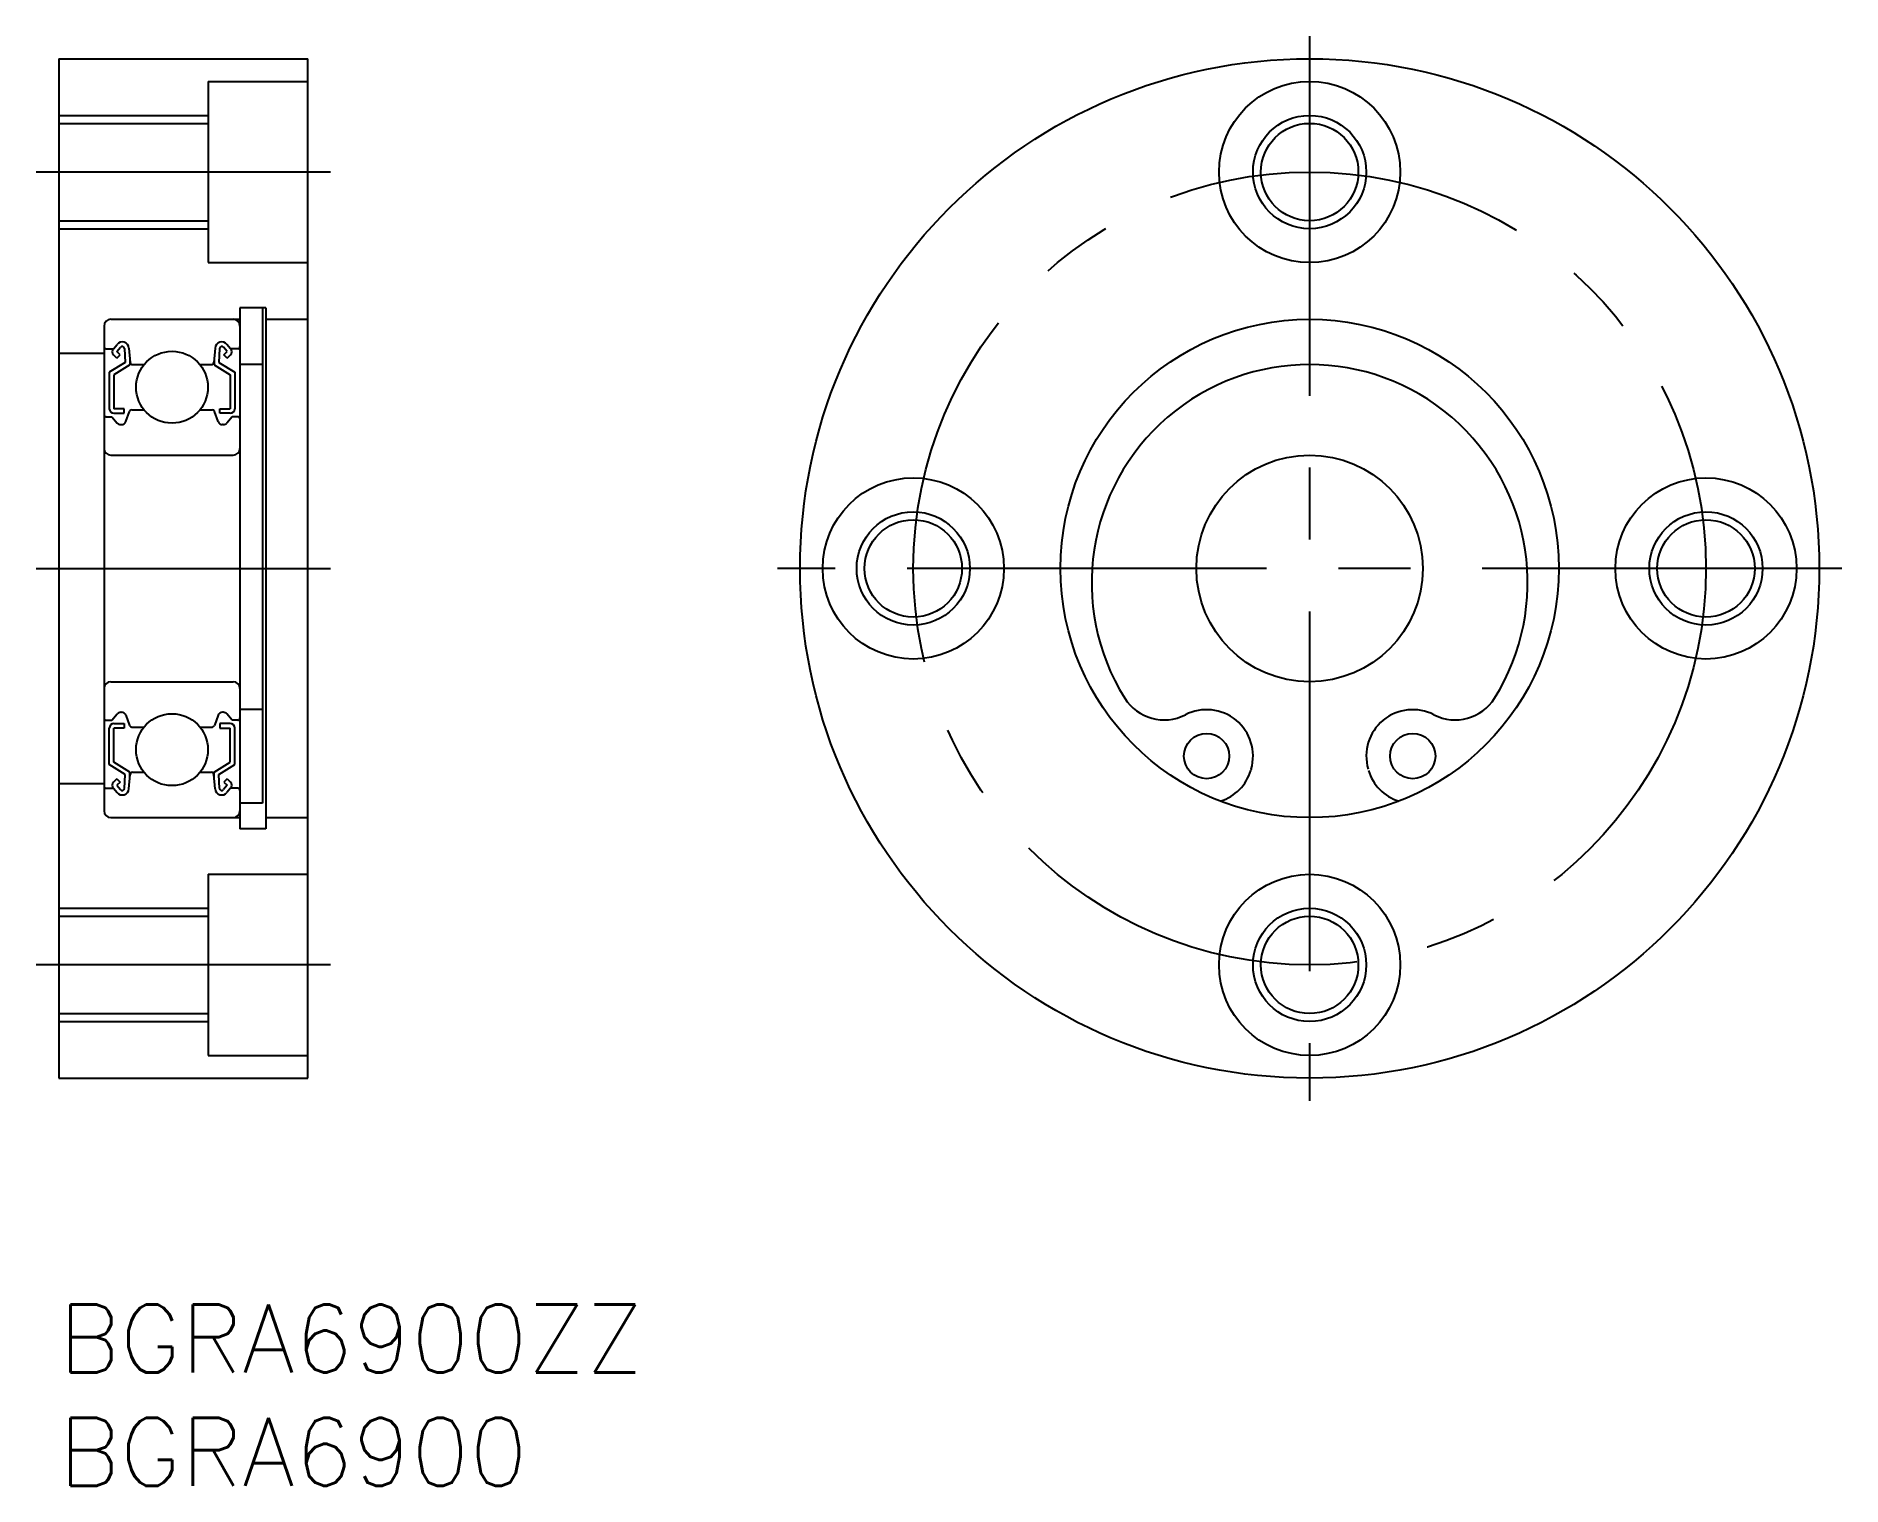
# Model space of a CAD drawing. Extents: x -1 to 78.7, y -8 to 56.
import ezdxf

# ---------------------------------------------------------------- set-up
doc = ezdxf.new("R2010")
doc.units = 0
doc.header["$LTSCALE"] = 0.5
doc.linetypes.add('CENTER', pattern=[50.8, 31.75, -6.35, 6.35, -6.35])
for name, color, linetype in [('MSM_CENTER', 1, 'CENTER'), ('MSM_CONTINUOUS', 7, 'CONTINUOUS'), ('MSM_NARROW', 5, 'CONTINUOUS'), ('MSM_PART_NUMBER', 7, 'CONTINUOUS')]:
    doc.layers.add(name, color=color, linetype=linetype)
doc.styles.get("Standard").update_dxf_attribs({"font": 'txt.shx', "height": 3, "bigfont": 'bigfont.shx'})

# ---------------------------------------------------------------- blocks, each defined once
blk = doc.blocks.new('*U4')
at = {"layer": 'MSM_PART_NUMBER'}
blk.add_text('BGRA6900ZZ', height=3, dxfattribs=at).set_placement((0, -3))
blk = doc.blocks.new('*U5')
at = {"layer": 'MSM_PART_NUMBER'}
blk.add_text('BGRA6900', height=3, dxfattribs=at).set_placement((0, -8))

msp = doc.modelspace()

# ---------------------------------------------------------------- linework, layer by layer
at = {"layer": 'MSM_CENTER'}
for p, q in [((55.23, 56), (55.23, 9)), ((12, 50), (-1, 50)), ((-1, 32.5), (12, 32.5)), ((78.73, 32.5), (31.73, 32.5)), ((12, 15), (-1, 15))]:
    msp.add_line(p, q, dxfattribs=at)
msp.add_circle((55.23, 32.5), 17.5, dxfattribs=at)
at = {"layer": 'MSM_CONTINUOUS'}
for p, q in [((0, 55), (0, 10)), ((0, 55), (11, 55)), ((11, 10), (11, 55)), ((6.6, 54), (6.6, 46)), ((6.6, 54), (11, 54)), ((0, 52.15), (6.6, 52.15)), ((0, 47.85), (6.6, 47.85)), ((0.15, 47.85), (0.15, 47.85)), ((6.6, 46), (11, 46)), ((8, 44), (8, 21)), ((9.15, 44), (8, 44)), ((9, 44), (9, 22.144)), ((9.15, 44), (9.15, 21)), ((2, 43.2), (2, 21.8)), ((2.3, 43.5), (8, 43.5)), ((9.15, 43.5), (11, 43.5)), ((2.41, 42.2), (2.572, 42.393)), ((2.563, 42.071), (2.726, 42.265)), ((7.437, 42.071), (7.274, 42.265)), ((7.59, 42.2), (7.428, 42.393)), ((0, 42), (2, 42)), ((2.1, 42.2), (2.41, 42.2)), ((2.932, 41.598), (2.232, 41.161)), ((2.563, 41.789), (2.422, 41.93)), ((3.132, 41.487), (2.432, 41.05)), ((2.705, 41.93), (2.563, 42.071)), ((2.563, 41.789), (2.705, 41.93)), ((2.899, 42.21), (2.932, 41.598)), ((3.098, 42.228), (3.153, 41.591)), ((3.132, 41.834), (3.132, 41.487)), ((3.253, 41.5), (3.767, 41.5)), ((6.233, 41.5), (6.747, 41.5)), ((6.902, 42.228), (6.847, 41.591)), ((6.868, 41.834), (6.868, 41.487)), ((6.868, 41.487), (7.568, 41.05)), ((7.101, 42.21), (7.068, 41.598)), ((7.068, 41.598), (7.768, 41.161)), ((7.295, 41.93), (7.437, 42.071)), ((7.437, 41.789), (7.295, 41.93)), ((7.437, 41.789), (7.578, 41.93)), ((7.9, 42.2), (7.59, 42.2)), ((9, 41.5), (8, 41.5)), ((2.232, 41.161), (2.232, 39.55)), ((2.432, 41.05), (2.432, 39.55)), ((7.568, 41.05), (7.568, 39.55)), ((7.768, 41.161), (7.768, 39.55)), ((2.1, 39.2), (2.35, 39.2)), ((2.35, 39.2), (2.584, 38.921)), ((2.882, 39.55), (2.432, 39.55)), ((2.432, 39.35), (2.882, 39.35)), ((2.882, 39.35), (2.882, 39.55)), ((2.961, 38.982), (3.125, 39.434)), ((3.219, 39.5), (3.767, 39.5)), ((6.233, 39.5), (6.781, 39.5)), ((7.039, 38.982), (6.875, 39.434)), ((7.118, 39.55), (7.568, 39.55)), ((7.118, 39.35), (7.118, 39.55)), ((7.568, 39.35), (7.118, 39.35)), ((7.65, 39.2), (7.416, 38.921)), ((7.9, 39.2), (7.65, 39.2)), ((2.737, 38.85), (2.773, 38.85)), ((7.263, 38.85), (7.227, 38.85)), ((2.3, 37.5), (7.7, 37.5)), ((2.3, 27.5), (7.7, 27.5)), ((2.1, 25.8), (2.35, 25.8)), ((2.35, 25.8), (2.584, 26.079)), ((2.432, 25.65), (2.882, 25.65)), ((2.737, 26.15), (2.773, 26.15)), ((2.882, 25.65), (2.882, 25.45)), ((2.961, 26.018), (3.125, 25.566)), ((7.039, 26.018), (6.875, 25.566)), ((7.568, 25.65), (7.118, 25.65)), ((7.118, 25.65), (7.118, 25.45)), ((7.263, 26.15), (7.227, 26.15)), ((7.65, 25.8), (7.416, 26.079)), ((7.9, 25.8), (7.65, 25.8)), ((9, 26.267), (8, 26.267)), ((2.232, 23.839), (2.232, 25.45)), ((2.432, 23.95), (2.432, 25.45)), ((2.882, 25.45), (2.432, 25.45)), ((3.219, 25.5), (3.767, 25.5)), ((6.233, 25.5), (6.781, 25.5)), ((7.118, 25.45), (7.568, 25.45)), ((7.568, 23.95), (7.568, 25.45)), ((7.768, 23.839), (7.768, 25.45)), ((3.132, 23.513), (2.432, 23.95)), ((6.868, 23.513), (7.568, 23.95)), ((2.932, 23.402), (2.232, 23.839)), ((2.563, 23.211), (2.422, 23.07)), ((2.563, 23.211), (2.705, 23.07)), ((2.782, 23.732), (2.782, 23.732)), ((2.899, 22.79), (2.932, 23.402)), ((2.957, 23.622), (2.957, 23.622)), ((3.098, 22.772), (3.153, 23.409)), ((3.132, 23.166), (3.132, 23.513)), ((3.253, 23.5), (3.767, 23.5)), ((6.233, 23.5), (6.747, 23.5)), ((6.902, 22.772), (6.847, 23.409)), ((6.868, 23.166), (6.868, 23.513)), ((7.068, 23.402), (7.768, 23.839)), ((7.101, 22.79), (7.068, 23.402)), ((7.437, 23.211), (7.295, 23.07)), ((7.437, 23.211), (7.578, 23.07)), ((52.648, 23.644), (52.631, 23.584)), ((0, 23), (2, 23)), ((2.1, 22.8), (2.41, 22.8)), ((2.41, 22.8), (2.572, 22.607)), ((2.705, 23.07), (2.563, 22.929)), ((2.563, 22.929), (2.726, 22.735)), ((7.437, 22.929), (7.274, 22.735)), ((7.295, 23.07), (7.437, 22.929)), ((7.59, 22.8), (7.428, 22.607)), ((7.9, 22.8), (7.59, 22.8)), ((9, 22.144), (8, 22.144)), ((2.3, 21.5), (8, 21.5)), ((9.15, 21), (8, 21)), ((9.15, 21.5), (11, 21.5)), ((6.6, 19), (6.6, 11)), ((6.6, 19), (11, 19)), ((0, 17.15), (6.6, 17.15)), ((0, 12.85), (6.6, 12.85)), ((0.15, 12.85), (0.15, 12.85)), ((6.6, 11), (11, 11)), ((0, 10), (11, 10))]:
    msp.add_line(p, q, dxfattribs=at)
for centre, radius in [((55.23, 32.5), 22.5), ((55.23, 50), 4), ((55.23, 50), 2.15), ((55.23, 32.5), 11), ((5, 40.5), 1.587), ((55.23, 32.5), 5), ((37.73, 32.5), 4), ((72.73, 32.5), 4), ((37.73, 32.5), 2.15), ((72.73, 32.5), 2.15), ((5, 24.5), 1.587), ((50.68, 24.217), 1), ((59.78, 24.217), 1), ((55.23, 15), 4), ((55.23, 15), 2.15)]:
    msp.add_circle(centre, radius, dxfattribs=at)
for centre, radius, start, end in [((2.3, 43.2), 0.3, 90, 180), ((7.7, 43.2), 0.3, 0, 90), ((2.1, 42.3), 0.1, 180.00005, 270.00003), ((2.801, 42.202), 0.298, 5.00049, 140.17136), ((2.801, 42.202), 0.0983, 4.66455, 139.97394), ((7.199, 42.202), 0.298, 39.82861, 174.99974), ((7.199, 42.202), 0.0983, 40.02637, 175.33574), ((7.9, 42.3), 0.1, 269.99948, 359.99126), ((2.563, 42.071), 0.2, 139.86482, 225.00006), ((3.253, 41.6), 0.1, 185.14438, 270.00003), ((6.747, 41.6), 0.1, 269.99948, 354.85568), ((7.437, 42.071), 0.2, 314.99673, 40.13525), ((55.23, 31.875), 9.625, 328.02231, 211.97769), ((2.1, 39.1), 0.1, 89.99951, 180.00005), ((2.432, 39.55), 0.2, 180.00005, 270.00003), ((3.219, 39.4), 0.1, 89.99951, 160.11572), ((6.781, 39.4), 0.1, 19.88452, 90.00024), ((7.568, 39.55), 0.2, 269.99976, 359.99563), ((7.9, 39.1), 0.1, 359.99126, 90.00024), ((2.737, 39.05), 0.2, 220.13838, 270.00003), ((2.773, 39.05), 0.2, 270.00003, 340.11166), ((7.227, 39.05), 0.2, 199.88831, 269.99976), ((7.263, 39.05), 0.2, 269.99976, 319.86147), ((2.3, 37.8), 0.3, 180, 270), ((7.7, 37.8), 0.3, 270, 0), ((2.3, 27.2), 0.3, 90, 180), ((7.7, 27.2), 0.3, 0, 90), ((48.805, 27.863), 2.05, 211.97769, 297.22239), ((61.656, 27.863), 2.05, 242.77761, 328.02231), ((2.1, 25.9), 0.1, 179.99995, 270.00049), ((2.432, 25.45), 0.2, 89.99997, 179.99995), ((2.737, 25.95), 0.2, 89.99997, 139.86162), ((2.773, 25.95), 0.2, 19.88834, 89.99997), ((3.219, 25.6), 0.1, 199.88428, 270.00049), ((6.781, 25.6), 0.1, 269.99976, 340.11548), ((7.227, 25.95), 0.2, 90.00024, 160.11169), ((7.263, 25.95), 0.2, 40.13853, 90.00024), ((7.568, 25.45), 0.2, 0.00437, 90.00024), ((7.9, 25.9), 0.1, 269.99976, 0.00874), ((50.68, 24.217), 2.05, 343.74665, 117.22239), ((59.78, 24.217), 2.05, 62.77761, 196.25335), ((3.253, 23.4), 0.1, 89.99997, 174.85562), ((6.747, 23.4), 0.1, 5.14432, 90.00052), ((50.711, 24.144), 2, 286.84888, 343.74665), ((59.75, 24.144), 2, 196.25335, 253.15112), ((2.1, 22.7), 0.1, 89.99997, 179.99995), ((2.563, 22.929), 0.2, 134.99994, 220.13518), ((2.801, 22.798), 0.298, 219.82864, 354.99951), ((2.801, 22.798), 0.0983, 220.02606, 355.33545), ((7.199, 22.798), 0.298, 185.00026, 320.17139), ((7.199, 22.798), 0.0983, 184.66426, 319.97363), ((7.437, 22.929), 0.2, 319.86475, 45.00327), ((7.9, 22.7), 0.1, 0.00874, 90.00052), ((2.3, 21.8), 0.3, 180, 270), ((7.7, 21.8), 0.3, 270, 0)]:
    msp.add_arc(centre, radius, start, end, dxfattribs=at)
at = {"layer": 'MSM_NARROW'}
for p, q in [((0, 52.5), (6.6, 52.5)), ((0, 47.5), (6.6, 47.5)), ((0, 17.5), (6.6, 17.5)), ((0, 12.5), (6.6, 12.5))]:
    msp.add_line(p, q, dxfattribs=at)
for centre in [(55.23, 50), (37.73, 32.5), (72.73, 32.5), (55.23, 15)]:
    msp.add_circle(centre, 2.5, dxfattribs=at)

# ---------------------------------------------------------------- block references
at = {"layer": 'MSM_CONTINUOUS'}
for name in ['*U4', '*U5']:
    msp.add_blockref(name, (0, 0), dxfattribs=at)

doc.saveas('drawing.dxf')
